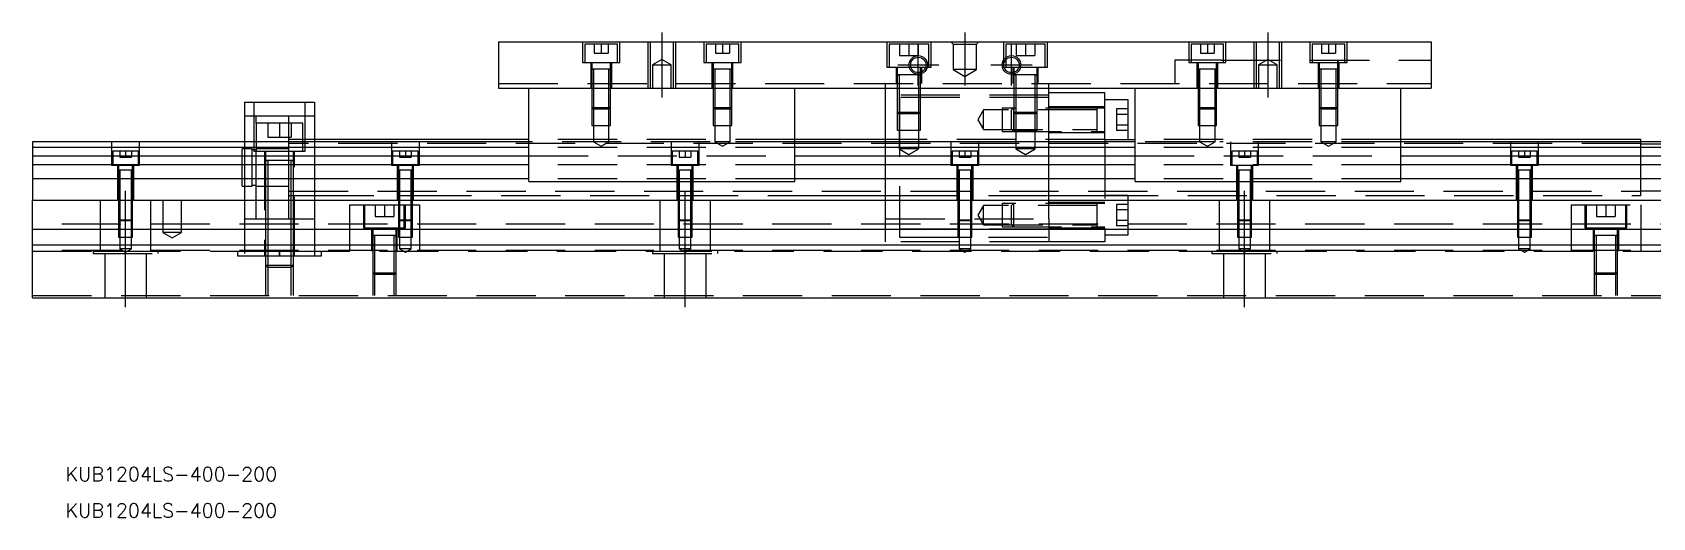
# Model space of a CAD drawing. Extents: x -12 to 551, y -281 to 102.
# Drawn here: x 0 to 347.5, y -280.9 to -176.7 of the extents above; entities that cross this region are included whole.
import ezdxf

# ---------------------------------------------------------------- set-up
doc = ezdxf.new("R2010")
doc.units = 0
doc.linetypes.add('CENTER', pattern=[50.8, 31.75, -6.35, 6.35, -6.35])
doc.linetypes.add('DASHED', pattern=[19.05, 12.7, -6.35])
doc.layers.get('0').update_dxf_attribs({"linetype": 'CONTINUOUS'})
doc.layers.add('CENTER', color=1, linetype='CENTER')
doc.styles.get("Standard").update_dxf_attribs({"font": 'txt.shx', "height": 3, "bigfont": 'bigfont.shx'})

# ---------------------------------------------------------------- blocks, each defined once
blk = doc.blocks.new('*U2')
at = {"color": 7, "linetype": 'CONTINUOUS'}
blk.add_text('KUB1204LS-400-200', height=3, dxfattribs=at).set_placement((7.11, -280.92))
blk = doc.blocks.new('*U3')
at = {"color": 7, "linetype": 'CONTINUOUS'}
blk.add_text('KUB1204LS-400-200', height=3, dxfattribs=at).set_placement((7.11, -273.12))

msp = doc.modelspace()

# ---------------------------------------------------------------- linework, layer by layer
at = {"color": 7, "linetype": 'CONTINUOUS'}
for p, q in [((100, -178.73), (100, -188.73)), ((100, -178.73), (300, -178.73)), ((300, -178.73), (300, -188.73)), ((100, -188.73), (300, -188.73)), ((106.5, -208.73), (106.5, -188.73)), ((163.5, -208.73), (163.5, -188.73)), ((183, -200.23), (183, -188.73)), ((218, -200.23), (218, -188.73)), ((230, -189.73), (218, -189.73)), ((230, -199.73), (230, -189.73)), ((236.5, -208.73), (236.5, -188.73)), ((293.5, -208.73), (293.5, -188.73)), ((45.5, -191.73), (45.5, -200.23)), ((45.5, -191.73), (60.5, -191.73)), ((60.5, -191.73), (60.5, -200.23)), ((235, -191.23), (230, -191.23)), ((235, -199.73), (235, -191.23)), ((106.5, -200.23), (0, -200.23)), ((0, -200.23), (0, -201.48)), ((0, -201.48), (0, -203.26)), ((106.5, -201.48), (0, -201.48)), ((106.5, -199.73), (60.5, -199.73)), ((183, -199.73), (163.5, -199.73)), ((236.5, -200.23), (163.5, -200.23)), ((236.5, -201.48), (163.5, -201.48)), ((230, -199.73), (236.5, -199.73)), ((345, -199.73), (293.5, -199.73)), ((400, -200.23), (293.5, -200.23)), ((400, -201.48), (293.5, -201.48)), ((345, -200.23), (345, -199.73)), ((0, -203.26), (106.5, -203.26)), ((0, -203.26), (0, -205.15)), ((163.5, -203.26), (236.5, -203.26)), ((293.5, -203.26), (400, -203.26)), ((0, -205.15), (0, -208.21)), ((106.5, -205.15), (0, -205.15)), ((106.5, -208.21), (0, -208.21)), ((0, -208.21), (0, -212.73)), ((236.5, -205.15), (163.5, -205.15)), ((236.5, -208.21), (163.5, -208.21)), ((400, -205.15), (293.5, -205.15)), ((400, -208.21), (293.5, -208.21)), ((106.5, -208.73), (163.5, -208.73)), ((236.5, -208.73), (293.5, -208.73)), ((0, -219.03), (0, -212.73)), ((0, -212.73), (400, -212.73)), ((400, -219.03), (0, -219.03)), ((0, -222.43), (0, -219.03)), ((0, -233.73), (0, -222.43)), ((400, -222.43), (0, -222.43)), ((0, -233.73), (400, -233.73))]:
    msp.add_line(p, q, dxfattribs=at)
at = {"color": 3, "linetype": 'DASHED'}
for p, q in [((118, -178.73), (118, -183.23)), ((125.5, -179.23), (118.5, -179.23)), ((118.5, -179.23), (118.5, -183.23)), ((120.5, -179.23), (120.5, -181.23)), ((122, -179.23), (122, -181.23)), ((123.5, -179.23), (123.5, -181.23)), ((125.5, -183.23), (125.5, -179.23)), ((126, -183.23), (126, -178.73)), ((132, -178.73), (132, -188.73)), ((132.5, -178.73), (132.5, -188.73)), ((137.5, -188.73), (137.5, -178.73)), ((138, -188.73), (138, -178.73)), ((144, -178.73), (144, -183.23)), ((151.5, -179.23), (144.5, -179.23)), ((144.5, -179.23), (144.5, -183.23)), ((146.5, -179.23), (146.5, -181.23)), ((148, -179.23), (148, -181.23)), ((149.5, -179.23), (149.5, -181.23)), ((151.5, -183.23), (151.5, -179.23)), ((152, -183.23), (152, -178.73)), ((183.25, -178.73), (183.25, -184.23)), ((192.25, -179.23), (183.75, -179.23)), ((183.75, -179.23), (183.75, -184.23)), ((186, -179.23), (186, -181.73)), ((188, -179.23), (188, -181.73)), ((190, -179.23), (190, -181.73)), ((192.25, -184.23), (192.25, -179.23)), ((192.75, -184.23), (192.75, -178.73)), ((197.5, -179.23), (197, -178.73)), ((197.5, -179.23), (197.5, -184.73)), ((197.5, -179.23), (202.5, -179.23)), ((202.5, -179.23), (203, -178.73)), ((202.5, -184.73), (202.5, -179.23)), ((208.25, -178.73), (208.25, -184.23)), ((217.25, -179.23), (208.75, -179.23)), ((208.75, -179.23), (208.75, -182.17)), ((211, -179.23), (211, -181.73)), ((213, -179.23), (213, -181.73)), ((215, -179.23), (215, -181.73)), ((217.25, -184.23), (217.25, -179.23)), ((217.75, -184.23), (217.75, -178.73)), ((248, -178.73), (248, -183.23)), ((255.5, -179.23), (248.5, -179.23)), ((248.5, -179.23), (248.5, -183.23)), ((250.5, -179.23), (250.5, -181.23)), ((252, -179.23), (252, -181.23)), ((253.5, -179.23), (253.5, -181.23)), ((255.5, -183.23), (255.5, -179.23)), ((256, -183.23), (256, -178.73)), ((262, -178.73), (262, -188.73)), ((262.5, -178.73), (262.5, -188.73)), ((267.5, -188.73), (267.5, -178.73)), ((268, -188.73), (268, -178.73)), ((274, -178.73), (274, -183.23)), ((281.5, -179.23), (274.5, -179.23)), ((274.5, -179.23), (274.5, -183.23)), ((276.5, -179.23), (276.5, -181.23)), ((278, -179.23), (278, -181.23)), ((279.5, -179.23), (279.5, -181.23)), ((281.5, -183.23), (281.5, -179.23)), ((282, -183.23), (282, -178.73)), ((118, -183.23), (126, -183.23)), ((119.75, -183.23), (119.75, -188.73)), ((120, -183.23), (120, -184.63)), ((120.5, -181.23), (122, -181.23)), ((122, -181.23), (123.5, -181.23)), ((124, -184.63), (124, -183.23)), ((124.25, -188.73), (124.25, -183.23)), ((135, -182.58), (133, -183.73)), ((133, -183.73), (135, -183.73)), ((133, -183.73), (133, -188.73)), ((137, -183.73), (135, -182.58)), ((135, -183.73), (137, -183.73)), ((137, -188.73), (137, -183.73)), ((144, -183.23), (152, -183.23)), ((145.75, -183.23), (145.75, -188.73)), ((146, -183.23), (146, -184.63)), ((146.5, -181.23), (148, -181.23)), ((148, -181.23), (149.5, -181.23)), ((150, -184.63), (150, -183.23)), ((150.25, -188.73), (150.25, -183.23)), ((186, -181.73), (188, -181.73)), ((188, -181.73), (190, -181.73)), ((208.75, -182.17), (208.75, -182.65)), ((208.75, -182.65), (208.75, -184.23)), ((211, -181.73), (213, -181.73)), ((213, -181.73), (215, -181.73)), ((255, -182.73), (245, -182.73)), ((245, -182.73), (245, -187.73)), ((248, -183.23), (256, -183.23)), ((249.75, -183.23), (249.75, -188.73)), ((250, -183.23), (250, -184.63)), ((250.5, -181.23), (252, -181.23)), ((252, -181.23), (253.5, -181.23)), ((254, -184.63), (254, -183.23)), ((254.25, -188.73), (254.25, -183.23)), ((255, -182.73), (300, -182.73)), ((265, -182.58), (263, -183.73)), ((263, -183.73), (265, -183.73)), ((263, -183.73), (263, -188.73)), ((267, -183.73), (265, -182.58)), ((265, -183.73), (267, -183.73)), ((267, -188.73), (267, -183.73)), ((274, -183.23), (282, -183.23)), ((275.75, -183.23), (275.75, -188.73)), ((276, -183.23), (276, -184.63)), ((276.5, -181.23), (278, -181.23)), ((278, -181.23), (279.5, -181.23)), ((280, -183.23), (280, -182.73)), ((280, -182.73), (280, -183.23)), ((280, -184.63), (280, -183.23)), ((280.25, -188.73), (280.25, -183.23)), ((120, -184.62), (120, -184.63)), ((120, -184.63), (120.22, -184.63)), ((120.22, -184.63), (120, -184.63)), ((120, -184.63), (120, -188.73)), ((120, -184.63), (120, -184.63)), ((123.78, -184.63), (120.22, -184.63)), ((120.35, -184.63), (120.35, -188.73)), ((123.65, -188.73), (123.65, -184.63)), ((123.78, -184.63), (124, -184.63)), ((124, -184.63), (123.78, -184.63)), ((124, -184.63), (124, -184.62)), ((124, -188.73), (124, -184.63)), ((124, -184.63), (124, -184.63)), ((146, -184.62), (146, -184.63)), ((146.22, -184.63), (146, -184.63)), ((146, -184.63), (146, -188.73)), ((146, -184.63), (146, -184.63)), ((149.78, -184.63), (146.22, -184.63)), ((146.35, -184.63), (146.35, -188.73)), ((149.65, -188.73), (149.65, -184.63)), ((150, -184.63), (149.78, -184.63)), ((150, -184.63), (150, -184.62)), ((150, -188.73), (150, -184.63)), ((150, -184.63), (150, -184.63)), ((183.25, -184.23), (192.75, -184.23)), ((185.25, -184.23), (185.25, -187.73)), ((185.5, -184.23), (185.5, -185.83)), ((185.5, -185.83), (185.76, -185.83)), ((185.76, -185.83), (185.5, -185.83)), ((185.5, -185.83), (185.5, -185.84)), ((185.5, -185.83), (185.5, -185.83)), ((185.5, -185.83), (185.5, -187.73)), ((190.01, -185.83), (185.76, -185.83)), ((185.9, -185.83), (185.9, -187.73)), ((190.24, -185.83), (190.01, -185.83)), ((190.1, -187.73), (190.1, -185.83)), ((190.24, -185.83), (190.5, -185.83)), ((190.5, -185.83), (190.24, -185.83)), ((190.5, -185.3), (190.5, -184.23)), ((190.5, -185.67), (190.5, -185.3)), ((190.5, -185.83), (190.5, -185.67)), ((190.5, -185.84), (190.5, -185.83)), ((190.5, -187.73), (190.5, -185.83)), ((190.5, -185.83), (190.5, -185.83)), ((190.75, -187.73), (190.75, -184.23)), ((202.5, -184.73), (197.5, -184.73)), ((197.5, -184.73), (200, -186.17)), ((200, -186.17), (202.5, -184.73)), ((208.25, -184.23), (217.75, -184.23)), ((210.25, -184.23), (210.25, -187.73)), ((210.5, -184.23), (210.5, -185.3)), ((210.5, -185.3), (210.5, -185.67)), ((210.5, -185.67), (210.5, -185.83)), ((210.5, -185.83), (210.76, -185.83)), ((210.76, -185.83), (210.5, -185.83)), ((210.5, -185.83), (210.5, -185.84)), ((210.5, -185.83), (210.5, -185.83)), ((210.5, -185.83), (210.5, -187.73)), ((215.24, -185.83), (210.76, -185.83)), ((210.9, -185.83), (210.9, -187.73)), ((215.1, -187.73), (215.1, -185.83)), ((215.24, -185.83), (215.5, -185.83)), ((215.5, -185.83), (215.24, -185.83)), ((215.5, -185.83), (215.5, -184.23)), ((215.5, -185.84), (215.5, -185.83)), ((215.5, -187.73), (215.5, -185.83)), ((215.5, -185.83), (215.5, -185.83)), ((215.75, -187.73), (215.75, -184.23)), ((250, -184.62), (250, -184.63)), ((250.22, -184.63), (250, -184.63)), ((250, -184.63), (250, -188.73)), ((250, -184.63), (250, -184.63)), ((253.78, -184.63), (250.22, -184.63)), ((250.35, -184.63), (250.35, -188.73)), ((253.65, -188.73), (253.65, -184.63)), ((254, -184.63), (253.78, -184.63)), ((254, -184.63), (254, -184.62)), ((254, -188.73), (254, -184.63)), ((254, -184.63), (254, -184.63)), ((276, -184.62), (276, -184.63)), ((280, -184.63), (276, -184.63)), ((276, -184.63), (276, -184.63)), ((276, -184.63), (276, -188.73)), ((276.35, -184.63), (276.35, -188.73)), ((279.65, -188.73), (279.65, -184.63)), ((280, -188.73), (280, -184.63)), ((100, -187.73), (300, -187.73)), ((120, -188.73), (120, -192.88)), ((120, -188.73), (120, -192.88)), ((120.35, -188.73), (120.35, -193.23)), ((123.65, -193.23), (123.65, -188.73)), ((124, -192.88), (124, -188.73)), ((124, -192.88), (124, -188.73)), ((146, -188.73), (146, -192.88)), ((146, -188.73), (146, -192.88)), ((146.35, -188.73), (146.35, -193.23)), ((149.65, -193.23), (149.65, -188.73)), ((150, -192.88), (150, -188.73)), ((150, -192.88), (150, -188.73)), ((183, -188.73), (183, -187.73)), ((218, -190.23), (183, -190.23)), ((185.5, -187.73), (185.5, -188.73)), ((185.5, -187.73), (185.5, -188.73)), ((185.5, -188.73), (185.5, -193.83)), ((185.5, -188.73), (185.5, -193.83)), ((185.9, -187.73), (185.9, -188.73)), ((185.9, -188.73), (185.9, -194.23)), ((218, -190.73), (186, -190.73)), ((186, -190.73), (186, -220.73)), ((190.1, -188.73), (190.1, -187.73)), ((190.1, -194.23), (190.1, -188.73)), ((190.5, -188.73), (190.5, -187.73)), ((190.5, -188.73), (190.5, -187.73)), ((190.5, -193.83), (190.5, -188.73)), ((190.5, -193.83), (190.5, -188.73)), ((210.5, -187.73), (210.5, -188.73)), ((210.5, -187.73), (210.5, -188.73)), ((210.5, -188.73), (210.5, -193.83)), ((210.5, -188.73), (210.5, -193.83)), ((210.9, -187.73), (210.9, -188.73)), ((210.9, -188.73), (210.9, -194.23)), ((215.1, -188.73), (215.1, -187.73)), ((215.1, -194.23), (215.1, -188.73)), ((215.5, -188.73), (215.5, -187.73)), ((215.5, -188.73), (215.5, -187.73)), ((215.5, -193.83), (215.5, -188.73)), ((215.5, -193.83), (215.5, -188.73)), ((218, -188.73), (218, -187.73)), ((250, -188.73), (250, -192.88)), ((250, -188.73), (250, -192.88)), ((250.35, -188.73), (250.35, -193.23)), ((253.65, -193.23), (253.65, -188.73)), ((254, -192.88), (254, -188.73)), ((254, -192.88), (254, -188.73)), ((276, -188.73), (276, -192.88)), ((276, -188.73), (276, -192.88)), ((276.35, -188.73), (276.35, -193.23)), ((279.65, -193.23), (279.65, -188.73)), ((280, -192.88), (280, -188.73)), ((280, -192.88), (280, -188.73)), ((47.5, -191.73), (47.5, -202.23)), ((58.5, -202.23), (58.5, -191.73)), ((120, -192.88), (124, -192.88)), ((120, -192.88), (120, -196.73)), ((120, -192.88), (120.35, -193.23)), ((123.65, -193.23), (120.35, -193.23)), ((120.35, -193.23), (120.35, -196.73)), ((123.65, -193.23), (124, -192.88)), ((123.65, -196.73), (123.65, -193.23)), ((124, -196.73), (124, -192.88)), ((146, -192.88), (150, -192.88)), ((146, -192.88), (146, -196.73)), ((146, -192.88), (146.35, -193.23)), ((149.65, -193.23), (146.35, -193.23)), ((146.35, -193.23), (146.35, -196.73)), ((149.65, -193.23), (150, -192.88)), ((149.65, -196.73), (149.65, -193.23)), ((150, -196.73), (150, -192.88)), ((185.5, -193.83), (188.5, -193.83)), ((185.5, -193.83), (185.5, -197.73)), ((185.5, -193.83), (185.9, -194.23)), ((188.5, -194.23), (185.9, -194.23)), ((185.9, -194.23), (185.9, -197.73)), ((188.5, -193.83), (190.5, -193.83)), ((190.1, -194.23), (188.5, -194.23)), ((190.1, -194.23), (190.5, -193.83)), ((190.1, -197.73), (190.1, -194.23)), ((190.5, -197.73), (190.5, -193.83)), ((204, -193.38), (202.79, -195.48)), ((204, -197.58), (204, -193.38)), ((228.4, -193.38), (204, -193.38)), ((208, -192.98), (208, -197.98)), ((230, -192.98), (208, -192.98)), ((210.4, -192.98), (210.4, -197.98)), ((210.5, -193.83), (211.5, -193.83)), ((210.5, -193.83), (210.5, -197.73)), ((210.5, -193.83), (210.9, -194.23)), ((211.5, -194.23), (210.9, -194.23)), ((210.9, -194.23), (210.9, -197.73)), ((211.5, -193.83), (215.5, -193.83)), ((215.1, -194.23), (211.5, -194.23)), ((215.1, -194.23), (215.5, -193.83)), ((215.1, -197.73), (215.1, -194.23)), ((215.5, -197.73), (215.5, -193.83)), ((230, -192.73), (218, -192.73)), ((228.4, -197.98), (228.4, -192.98)), ((232.5, -193.17), (232.5, -197.79)), ((235, -193.17), (232.5, -193.17)), ((235, -194.33), (232.5, -194.33)), ((250, -192.88), (254, -192.88)), ((250, -192.88), (250, -196.73)), ((250, -192.88), (250.35, -193.23)), ((253.65, -193.23), (250.35, -193.23)), ((250.35, -193.23), (250.35, -196.73)), ((253.65, -193.23), (254, -192.88)), ((253.9, -192.98), (253.65, -192.98)), ((253.65, -196.73), (253.65, -193.23)), ((254, -192.98), (253.9, -192.98)), ((254, -196.73), (254, -192.88)), ((276, -192.88), (280, -192.88)), ((276, -192.88), (276, -196.73)), ((276, -192.88), (276.35, -193.23)), ((279.65, -193.23), (276.35, -193.23)), ((276.35, -193.23), (276.35, -196.73)), ((279.65, -193.23), (280, -192.88)), ((279.65, -196.73), (279.65, -193.23)), ((280, -196.73), (280, -192.88)), ((48, -194.73), (45.5, -194.73)), ((48, -196.23), (48, -194.73)), ((55, -194.73), (48, -194.73)), ((58, -196.23), (48, -196.23)), ((48, -196.23), (48, -200.23)), ((50.5, -196.23), (50.5, -199.23)), ((53, -196.23), (53, -199.23)), ((55, -196.23), (55, -194.73)), ((60.5, -194.73), (55, -194.73)), ((55, -200.23), (55, -196.23)), ((55.5, -196.23), (55.5, -199.23)), ((58, -200.23), (58, -196.23)), ((120, -196.73), (124, -196.73)), ((120.35, -196.73), (120.35, -200.23)), ((123.65, -200.23), (123.65, -196.73)), ((146, -196.73), (150, -196.73)), ((146.35, -196.73), (146.35, -200.23)), ((149.65, -200.23), (149.65, -196.73)), ((185.5, -197.73), (190.5, -197.73)), ((185.9, -197.73), (185.9, -201.73)), ((190.1, -201.73), (190.1, -197.73)), ((202.79, -195.48), (204, -197.58)), ((204, -197.58), (228.4, -197.58)), ((208, -197.98), (230, -197.98)), ((210.5, -197.73), (215.5, -197.73)), ((210.9, -197.73), (210.9, -201.73)), ((215.1, -201.73), (215.1, -197.73)), ((235, -196.63), (232.5, -196.63)), ((235, -197.79), (232.5, -197.79)), ((250, -196.73), (254, -196.73)), ((250.35, -196.73), (250.35, -200.23)), ((253.65, -200.23), (253.65, -196.73)), ((276, -196.73), (280, -196.73)), ((276.35, -196.73), (276.35, -200.23)), ((279.65, -200.23), (279.65, -196.73)), ((17, -200.23), (17, -205.23)), ((23, -205.23), (23, -200.23)), ((45.5, -200.23), (45.5, -212.73)), ((48, -200.23), (48, -202.23)), ((50.5, -199.23), (53, -199.23)), ((53, -199.23), (55.5, -199.23)), ((58, -199.73), (55, -199.73)), ((55, -202.23), (55, -200.23)), ((345, -200.61), (55, -200.61)), ((60.5, -199.73), (58, -199.73)), ((58, -202.23), (58, -200.23)), ((60.5, -200.23), (60.5, -212.73)), ((77, -200.23), (77, -205.23)), ((83, -205.23), (83, -200.23)), ((163.5, -199.73), (106.5, -199.73)), ((145.35, -200.23), (106.5, -200.23)), ((163.5, -201.48), (106.5, -201.48)), ((123.65, -200.23), (120.35, -200.23)), ((120.35, -200.23), (122, -201.18)), ((122, -201.18), (123.65, -200.23)), ((137, -200.23), (137, -205.23)), ((143, -205.23), (143, -200.23)), ((149.65, -200.23), (146.35, -200.23)), ((146.35, -200.23), (148, -201.18)), ((148, -201.18), (149.65, -200.23)), ((163.5, -200.23), (148.65, -200.23)), ((186, -199.73), (183, -199.73)), ((183, -208.73), (183, -200.23)), ((230, -199.73), (186, -199.73)), ((197, -200.23), (197, -205.23)), ((203, -205.23), (203, -200.23)), ((218, -198.23), (230, -198.23)), ((218, -208.73), (218, -200.23)), ((230, -199.73), (230, -221.73)), ((293.5, -199.73), (236.5, -199.73)), ((251.35, -200.23), (236.5, -200.23)), ((293.5, -201.48), (236.5, -201.48)), ((253.65, -200.23), (250.35, -200.23)), ((250.35, -200.23), (252, -201.18)), ((252, -201.18), (253.65, -200.23)), ((293.5, -200.23), (254.65, -200.23)), ((257, -200.23), (257, -205.23)), ((263, -205.23), (263, -200.23)), ((279.65, -200.23), (276.35, -200.23)), ((276.35, -200.23), (278, -201.18)), ((278, -201.18), (279.65, -200.23)), ((317, -200.23), (317, -205.23)), ((323, -205.23), (323, -200.23)), ((345, -205.73), (345, -200.23)), ((350, -200.73), (345, -200.73)), ((22.75, -202.23), (17.25, -202.23)), ((17.25, -202.23), (17.25, -205.23)), ((18.75, -202.23), (18.75, -203.53)), ((18.75, -203.53), (20, -203.53)), ((20, -202.23), (20, -203.53)), ((20, -203.53), (21.25, -203.53)), ((21.25, -202.23), (21.25, -203.53)), ((22.75, -205.23), (22.75, -202.23)), ((45, -205.73), (45, -201.73)), ((45.5, -201.73), (45, -201.73)), ((47.1, -201.73), (45.5, -201.73)), ((47.1, -205.73), (47.1, -201.73)), ((48, -201.93), (47.1, -201.93)), ((47.5, -202.23), (58.5, -202.23)), ((55, -201.73), (48, -201.73)), ((48, -205.73), (48, -202.23)), ((49.75, -202.23), (49.75, -224.73)), ((50, -202.23), (50, -204.23)), ((50, -204.22), (50, -204.23)), ((50, -204.23), (50.35, -204.23)), ((50.35, -204.23), (50, -204.23)), ((50, -204.23), (50, -204.23)), ((50, -204.23), (50, -212.73)), ((55.65, -204.23), (50.35, -204.23)), ((50.5, -204.23), (50.5, -212.73)), ((55, -204.23), (55, -202.23)), ((55, -205.73), (55, -204.23)), ((55.5, -212.73), (55.5, -204.23)), ((55.65, -204.23), (56, -204.23)), ((56, -204.23), (55.65, -204.23)), ((56, -204.23), (56, -202.23)), ((56, -204.23), (56, -204.22)), ((56, -204.23), (56, -204.23)), ((56, -212.73), (56, -204.23)), ((56.25, -224.73), (56.25, -202.23)), ((82.75, -202.23), (77.25, -202.23)), ((77.25, -202.23), (77.25, -205.23)), ((78.75, -202.23), (78.75, -203.53)), ((78.75, -203.53), (80, -203.53)), ((80, -202.23), (80, -203.53)), ((80, -203.53), (81.25, -203.53)), ((81.25, -202.23), (81.25, -203.53)), ((82.75, -205.23), (82.75, -202.23)), ((106.5, -203.26), (163.5, -203.26)), ((142.75, -202.23), (137.25, -202.23)), ((137.25, -202.23), (137.25, -205.23)), ((138.75, -202.23), (138.75, -203.53)), ((138.75, -203.53), (140, -203.53)), ((140, -202.23), (140, -203.53)), ((140, -203.53), (141.25, -203.53)), ((141.25, -202.23), (141.25, -203.53)), ((142.75, -205.23), (142.75, -202.23)), ((190.1, -201.73), (185.9, -201.73)), ((185.9, -201.73), (188, -202.94)), ((188, -202.94), (190.1, -201.73)), ((202.75, -202.23), (197.25, -202.23)), ((197.25, -202.23), (197.25, -205.23)), ((198.75, -202.23), (198.75, -203.53)), ((198.75, -203.53), (200, -203.53)), ((200, -202.23), (200, -203.53)), ((200, -203.53), (201.25, -203.53)), ((201.25, -202.23), (201.25, -203.53)), ((202.75, -205.23), (202.75, -202.23)), ((215.1, -201.73), (210.9, -201.73)), ((210.9, -201.73), (213, -202.94)), ((213, -202.94), (215.1, -201.73)), ((236.5, -203.26), (293.5, -203.26)), ((262.75, -202.23), (257.25, -202.23)), ((257.25, -202.23), (257.25, -205.23)), ((258.75, -202.23), (258.75, -203.53)), ((258.75, -203.53), (260, -203.53)), ((260, -202.23), (260, -203.53)), ((260, -203.53), (261.25, -203.53)), ((261.25, -202.23), (261.25, -203.53)), ((262.75, -205.23), (262.75, -202.23)), ((322.75, -202.23), (317.25, -202.23)), ((317.25, -202.23), (317.25, -205.23)), ((318.75, -202.23), (318.75, -203.53)), ((318.75, -203.53), (320, -203.53)), ((320, -202.23), (320, -203.53)), ((320, -203.53), (321.25, -203.53)), ((321.25, -202.23), (321.25, -203.53)), ((322.75, -205.23), (322.75, -202.23)), ((17, -205.23), (23, -205.23)), ((18.25, -205.23), (18.25, -212.73)), ((18.5, -205.23), (18.5, -206.23)), ((18.5, -206.22), (18.5, -206.23)), ((18.5, -206.23), (21.5, -206.23)), ((18.5, -206.23), (18.5, -206.24)), ((18.5, -206.23), (18.5, -212.73)), ((18.75, -206.23), (18.75, -212.73)), ((21.25, -212.73), (21.25, -206.23)), ((21.5, -206.23), (21.5, -205.23)), ((21.5, -206.23), (21.5, -206.22)), ((21.5, -206.24), (21.5, -206.23)), ((21.5, -212.73), (21.5, -206.23)), ((21.75, -212.73), (21.75, -205.23)), ((45, -209.73), (45, -205.73)), ((47.1, -209.73), (47.1, -205.73)), ((48, -212.73), (48, -205.73)), ((55, -212.73), (55, -205.73)), ((77, -205.23), (83, -205.23)), ((78.25, -205.23), (78.25, -212.73)), ((78.5, -205.23), (78.5, -206.23)), ((78.5, -206.22), (78.5, -206.23)), ((78.5, -206.23), (81.5, -206.23)), ((78.5, -206.23), (78.5, -206.24)), ((78.5, -206.23), (78.5, -212.73)), ((78.75, -206.23), (78.75, -212.73)), ((81.25, -212.73), (81.25, -206.23)), ((81.5, -206.23), (81.5, -205.23)), ((81.5, -206.23), (81.5, -206.22)), ((81.5, -206.24), (81.5, -206.23)), ((81.5, -212.73), (81.5, -206.23)), ((81.75, -212.73), (81.75, -205.23)), ((163.5, -205.15), (106.5, -205.15)), ((163.5, -208.21), (106.5, -208.21)), ((137, -205.23), (143, -205.23)), ((138.25, -205.23), (138.25, -212.73)), ((138.5, -205.23), (138.5, -206.23)), ((138.5, -206.22), (138.5, -206.23)), ((138.5, -206.23), (141.5, -206.23)), ((138.5, -206.23), (138.5, -206.24)), ((138.5, -206.23), (138.5, -212.73)), ((138.75, -206.23), (138.75, -212.73)), ((141.25, -212.73), (141.25, -206.23)), ((141.5, -206.23), (141.5, -205.23)), ((141.5, -206.23), (141.5, -206.22)), ((141.5, -206.24), (141.5, -206.23)), ((141.5, -212.73), (141.5, -206.23)), ((141.75, -212.73), (141.75, -205.23)), ((197, -205.23), (203, -205.23)), ((198.25, -205.23), (198.25, -212.73)), ((198.5, -205.23), (198.5, -206.23)), ((198.5, -206.22), (198.5, -206.23)), ((198.5, -206.23), (201.5, -206.23)), ((198.5, -206.23), (198.5, -206.24)), ((198.5, -206.23), (198.5, -212.73)), ((198.75, -206.23), (198.75, -212.73)), ((201.25, -212.73), (201.25, -206.23)), ((201.5, -206.23), (201.5, -205.23)), ((201.5, -206.23), (201.5, -206.22)), ((201.5, -206.24), (201.5, -206.23)), ((201.5, -212.73), (201.5, -206.23)), ((201.75, -212.73), (201.75, -205.23)), ((293.5, -205.15), (236.5, -205.15)), ((293.5, -208.21), (236.5, -208.21)), ((257, -205.23), (263, -205.23)), ((258.25, -205.23), (258.25, -212.73)), ((258.5, -205.23), (258.5, -206.23)), ((258.5, -206.22), (258.5, -206.23)), ((258.5, -206.23), (261.5, -206.23)), ((258.5, -206.23), (258.5, -206.24)), ((258.5, -206.23), (258.5, -212.73)), ((258.75, -206.23), (258.75, -212.73)), ((261.25, -212.73), (261.25, -206.23)), ((261.5, -206.23), (261.5, -205.23)), ((261.5, -206.23), (261.5, -206.22)), ((261.5, -206.24), (261.5, -206.23)), ((261.5, -212.73), (261.5, -206.23)), ((261.75, -212.73), (261.75, -205.23)), ((317, -205.23), (323, -205.23)), ((318.25, -205.23), (318.25, -212.73)), ((318.5, -205.23), (318.5, -206.23)), ((318.5, -206.22), (318.5, -206.23)), ((318.5, -206.23), (321.5, -206.23)), ((318.5, -206.23), (318.5, -206.24)), ((318.5, -206.23), (318.5, -212.73)), ((318.75, -206.23), (318.75, -212.73)), ((321.25, -212.73), (321.25, -206.23)), ((321.5, -206.23), (321.5, -205.23)), ((321.5, -206.23), (321.5, -206.22)), ((321.5, -206.24), (321.5, -206.23)), ((321.5, -212.73), (321.5, -206.23)), ((321.75, -212.73), (321.75, -205.23)), ((345, -211.73), (345, -205.73)), ((45, -209.73), (45.5, -209.73)), ((45.5, -209.73), (47.1, -209.73)), ((47.1, -209.53), (48, -209.53)), ((48, -209.73), (50, -209.73)), ((50, -209.73), (50.5, -209.73)), ((50.5, -209.73), (55, -209.73)), ((55, -210.86), (345, -210.86)), ((55, -211.73), (55.5, -211.73)), ((55.5, -211.73), (56, -211.73)), ((56, -211.73), (60.5, -211.73)), ((60.5, -211.73), (78.5, -211.73)), ((78.5, -211.73), (78.75, -211.73)), ((78.75, -211.73), (81.25, -211.73)), ((81.25, -211.73), (81.5, -211.73)), ((81.5, -211.73), (168.5, -211.73)), ((168.5, -211.73), (168.75, -211.73)), ((168.75, -211.73), (171.25, -211.73)), ((171.25, -211.73), (171.5, -211.73)), ((171.5, -211.73), (183, -211.73)), ((183, -212.73), (183, -208.73)), ((183, -211.73), (186, -211.73)), ((186, -211.73), (218, -211.73)), ((186, -211.73), (218, -211.73)), ((218, -212.73), (218, -208.73)), ((218, -211.73), (228.5, -211.73)), ((218, -211.73), (228.5, -211.73)), ((228.5, -211.73), (228.75, -211.73)), ((228.5, -211.73), (228.75, -211.73)), ((228.75, -211.73), (230, -211.73)), ((228.75, -211.73), (345, -211.73)), ((235, -211.73), (230, -211.73)), ((235, -220.23), (235, -211.73)), ((345, -210.73), (350, -210.73)), ((14.64, -223.73), (14.64, -212.73)), ((18.5, -212.73), (18.5, -216.98)), ((18.5, -212.73), (18.5, -216.98)), ((18.75, -212.73), (18.75, -217.23)), ((21.25, -217.23), (21.25, -212.73)), ((21.5, -216.98), (21.5, -212.73)), ((21.5, -216.98), (21.5, -212.73)), ((25.36, -212.73), (25.36, -223.73)), ((28, -212.73), (28, -219.73)), ((32, -219.73), (32, -212.73)), ((45.5, -212.73), (45.5, -219.03)), ((48, -216.73), (48, -212.73)), ((50, -212.73), (50, -219.03)), ((50.5, -212.73), (50.5, -219.03)), ((55, -216.73), (55, -212.73)), ((55.5, -219.03), (55.5, -212.73)), ((56, -219.03), (56, -212.73)), ((60.5, -212.73), (60.5, -219.03)), ((68, -213.73), (78.5, -213.73)), ((68, -213.73), (68, -219.03)), ((71, -213.73), (71, -218.73)), ((71.25, -213.73), (71.25, -218.73)), ((73.5, -213.73), (73.5, -216.23)), ((75.5, -213.73), (75.5, -216.23)), ((77.5, -213.73), (77.5, -216.23)), ((78.5, -212.73), (78.5, -216.98)), ((78.5, -212.73), (78.5, -216.98)), ((78.5, -213.73), (78.75, -213.73)), ((78.75, -212.73), (78.75, -217.23)), ((78.75, -213.73), (81.25, -213.73)), ((79.75, -217.23), (79.75, -213.73)), ((80, -218.73), (80, -213.73)), ((81.25, -217.23), (81.25, -212.73)), ((81.25, -213.73), (81.5, -213.73)), ((81.5, -216.98), (81.5, -212.73)), ((81.5, -216.98), (81.5, -212.73)), ((81.5, -213.73), (83, -213.73)), ((83, -213.73), (83, -219.03)), ((134.64, -223.73), (134.64, -212.73)), ((138.5, -212.73), (138.5, -216.98)), ((138.5, -212.73), (138.5, -216.98)), ((138.75, -212.73), (138.75, -217.23)), ((141.25, -217.23), (141.25, -212.73)), ((141.5, -216.98), (141.5, -212.73)), ((141.5, -216.98), (141.5, -212.73)), ((145.36, -212.73), (145.36, -223.73)), ((183, -216.73), (183, -212.73)), ((198.5, -212.73), (198.5, -216.98)), ((198.5, -212.73), (198.5, -216.98)), ((198.75, -212.73), (198.75, -217.23)), ((201.25, -217.23), (201.25, -212.73)), ((201.5, -216.98), (201.5, -212.73)), ((201.5, -216.98), (201.5, -212.73)), ((204, -213.88), (202.79, -215.98)), ((204, -218.08), (204, -213.88)), ((228.4, -213.88), (204, -213.88)), ((208, -213.48), (208, -218.48)), ((230, -213.48), (208, -213.48)), ((210.4, -213.48), (210.4, -218.48)), ((218, -216.73), (218, -212.73)), ((230, -213.23), (218, -213.23)), ((228.4, -218.48), (228.4, -213.48)), ((232.5, -213.67), (232.5, -218.29)), ((235, -213.67), (232.5, -213.67)), ((235, -214.83), (232.5, -214.83)), ((254.64, -223.73), (254.64, -212.73)), ((258.5, -212.73), (258.5, -216.98)), ((258.5, -212.73), (258.5, -216.98)), ((258.75, -212.73), (258.75, -217.23)), ((261.25, -217.23), (261.25, -212.73)), ((261.5, -216.98), (261.5, -212.73)), ((261.5, -216.98), (261.5, -212.73)), ((265.36, -212.73), (265.36, -223.73)), ((318.5, -212.73), (318.5, -216.98)), ((318.5, -212.73), (318.5, -216.98)), ((318.75, -212.73), (318.75, -217.23)), ((321.25, -217.23), (321.25, -212.73)), ((321.5, -216.98), (321.5, -212.73)), ((321.5, -216.98), (321.5, -212.73)), ((330, -213.73), (345, -213.73)), ((330, -213.73), (330, -219.03)), ((333, -213.73), (333, -218.73)), ((333.25, -213.73), (333.25, -218.73)), ((335.5, -213.73), (335.5, -216.23)), ((337.5, -213.73), (337.5, -216.23)), ((339.5, -213.73), (339.5, -216.23)), ((341.75, -218.73), (341.75, -213.73)), ((342, -218.73), (342, -213.73)), ((345, -213.73), (345, -219.03)), ((400, -217.88), (0, -217.88)), ((18.5, -216.98), (21.5, -216.98)), ((18.5, -216.98), (18.5, -219.03)), ((18.5, -216.98), (18.75, -217.23)), ((21.25, -217.23), (18.75, -217.23)), ((18.75, -217.23), (18.75, -220.73)), ((21.25, -217.23), (21.5, -216.98)), ((21.25, -220.73), (21.25, -217.23)), ((21.5, -219.03), (21.5, -216.98)), ((45.5, -216.73), (48, -216.73)), ((48, -216.73), (50, -216.73)), ((50, -216.73), (50.5, -216.73)), ((50.5, -216.73), (55, -216.73)), ((55, -216.73), (60.5, -216.73)), ((71, -218.73), (80, -218.73)), ((72.75, -218.73), (72.75, -223.73)), ((73, -218.73), (73, -219.03)), ((73.5, -216.23), (75.5, -216.23)), ((75.5, -216.23), (77.5, -216.23)), ((78, -219.03), (78, -218.73)), ((78.25, -223.73), (78.25, -218.73)), ((78.5, -216.98), (81.5, -216.98)), ((78.5, -216.98), (78.5, -219.03)), ((78.5, -216.98), (78.75, -217.23)), ((81.25, -217.23), (78.75, -217.23)), ((78.75, -217.23), (78.75, -220.73)), ((79.75, -218.73), (79.75, -217.23)), ((81.25, -217.23), (81.5, -216.98)), ((81.25, -220.73), (81.25, -217.23)), ((81.5, -219.03), (81.5, -216.98)), ((138.5, -216.98), (141.5, -216.98)), ((138.5, -216.98), (138.5, -219.03)), ((138.5, -216.98), (138.75, -217.23)), ((141.25, -217.23), (138.75, -217.23)), ((138.75, -217.23), (138.75, -220.73)), ((141.25, -217.23), (141.5, -216.98)), ((141.25, -220.73), (141.25, -217.23)), ((141.5, -219.03), (141.5, -216.98)), ((183, -216.73), (218, -216.73)), ((183, -219.03), (183, -216.73)), ((198.5, -216.98), (201.5, -216.98)), ((198.5, -216.98), (198.5, -219.03)), ((198.5, -216.98), (198.75, -217.23)), ((201.25, -217.23), (198.75, -217.23)), ((198.75, -217.23), (198.75, -220.73)), ((201.25, -217.23), (201.5, -216.98)), ((201.25, -220.73), (201.25, -217.23)), ((201.5, -219.03), (201.5, -216.98)), ((202.79, -215.98), (204, -218.08)), ((204, -218.08), (228.4, -218.08)), ((208, -218.48), (230, -218.48)), ((218, -216.73), (218, -219.03)), ((218, -218.73), (230, -218.73)), ((235, -217.13), (232.5, -217.13)), ((235, -218.29), (232.5, -218.29)), ((258.5, -216.98), (261.5, -216.98)), ((258.5, -216.98), (258.5, -219.03)), ((258.5, -216.98), (258.75, -217.23)), ((261.25, -217.23), (258.75, -217.23)), ((258.75, -217.23), (258.75, -220.73)), ((261.25, -217.23), (261.5, -216.98)), ((261.25, -220.73), (261.25, -217.23)), ((261.5, -219.03), (261.5, -216.98)), ((318.5, -216.98), (321.5, -216.98)), ((318.5, -216.98), (318.5, -219.03)), ((318.5, -216.98), (318.75, -217.23)), ((321.25, -217.23), (318.75, -217.23)), ((318.75, -217.23), (318.75, -220.73)), ((321.25, -217.23), (321.5, -216.98)), ((321.25, -220.73), (321.25, -217.23)), ((321.5, -219.03), (321.5, -216.98)), ((333, -218.73), (342, -218.73)), ((334.75, -218.73), (334.75, -223.73)), ((335, -218.73), (335, -219.03)), ((335.5, -216.23), (337.5, -216.23)), ((337.5, -216.23), (339.5, -216.23)), ((340, -219.03), (340, -218.73)), ((340.25, -223.73), (340.25, -218.73)), ((18.5, -219.03), (18.5, -220.73)), ((18.5, -220.73), (21.5, -220.73)), ((18.75, -220.73), (18.75, -223.23)), ((21.25, -223.23), (21.25, -220.73)), ((21.5, -220.73), (21.5, -219.03)), ((32, -219.73), (28, -219.73)), ((28, -219.73), (30, -220.88)), ((30, -220.88), (32, -219.73)), ((45.5, -219.03), (45.5, -222.43)), ((50, -219.03), (50, -222.43)), ((50.5, -219.03), (50.5, -222.43)), ((55.5, -222.43), (55.5, -219.03)), ((56, -222.43), (56, -219.03)), ((60.5, -219.03), (60.5, -222.43)), ((68, -219.03), (68, -222.43)), ((73, -219.03), (73, -220.33)), ((73, -220.33), (73.26, -220.33)), ((73.26, -220.33), (73, -220.33)), ((73, -220.33), (73, -220.34)), ((73, -220.33), (73, -220.33)), ((73, -220.33), (73, -222.43)), ((77.74, -220.33), (73.26, -220.33)), ((73.4, -220.33), (73.4, -222.43)), ((77.6, -222.43), (77.6, -220.33)), ((77.74, -220.33), (78, -220.33)), ((78, -220.33), (77.74, -220.33)), ((78, -220.33), (78, -219.03)), ((78, -220.34), (78, -220.33)), ((78, -222.43), (78, -220.33)), ((78, -220.33), (78, -220.33)), ((78.5, -219.03), (78.5, -220.73)), ((78.5, -220.73), (81.5, -220.73)), ((78.75, -220.73), (78.75, -223.23)), ((81.25, -223.23), (81.25, -220.73)), ((81.5, -220.73), (81.5, -219.03)), ((83, -219.03), (83, -222.43)), ((138.5, -219.03), (138.5, -220.73)), ((138.5, -220.73), (141.5, -220.73)), ((138.75, -220.73), (138.75, -223.23)), ((141.25, -223.23), (141.25, -220.73)), ((141.5, -220.73), (141.5, -219.03)), ((218, -219.01), (183, -219.01)), ((183, -221.73), (183, -219.03)), ((218, -221.73), (183, -221.73)), ((186, -220.73), (218, -220.73)), ((198.5, -219.03), (198.5, -220.73)), ((198.5, -220.73), (201.5, -220.73)), ((198.75, -220.73), (198.75, -223.23)), ((201.25, -223.23), (201.25, -220.73)), ((201.5, -220.73), (201.5, -219.03)), ((218, -219.03), (218, -221.73)), ((230, -221.73), (218, -221.73)), ((230, -220.23), (235, -220.23)), ((258.5, -219.03), (258.5, -220.73)), ((258.5, -220.73), (261.5, -220.73)), ((258.75, -220.73), (258.75, -223.23)), ((261.25, -223.23), (261.25, -220.73)), ((261.5, -220.73), (261.5, -219.03)), ((318.5, -219.03), (318.5, -220.73)), ((318.5, -220.73), (321.5, -220.73)), ((318.75, -220.73), (318.75, -223.23)), ((321.25, -223.23), (321.25, -220.73)), ((321.5, -220.73), (321.5, -219.03)), ((330, -219.03), (330, -222.43)), ((335, -219.03), (335, -220.33)), ((335, -220.33), (335.26, -220.33)), ((335.26, -220.33), (335, -220.33)), ((335, -220.33), (335, -220.33)), ((335, -220.33), (335, -222.43)), ((335, -220.33), (335, -220.34)), ((339.74, -220.33), (335.26, -220.33)), ((335.4, -220.33), (335.4, -222.43)), ((339.6, -222.43), (339.6, -220.33)), ((339.74, -220.33), (340, -220.33)), ((340, -220.33), (339.74, -220.33)), ((340, -220.33), (340, -219.03)), ((340, -222.43), (340, -220.33)), ((340, -220.33), (340, -220.33)), ((340, -220.34), (340, -220.33)), ((345, -219.03), (345, -222.43)), ((400, -223.58), (0, -223.58)), ((0, -223.73), (44.64, -223.73)), ((13, -223.73), (27, -223.73)), ((13, -223.73), (13, -224.23)), ((13, -224.23), (27, -224.23)), ((15.5, -224.23), (15.5, -233.73)), ((21.25, -223.23), (18.75, -223.23)), ((18.75, -223.23), (20, -223.95)), ((20, -223.95), (21.25, -223.23)), ((24.5, -233.73), (24.5, -224.23)), ((27, -224.23), (27, -223.73)), ((44, -223.73), (44, -224.73)), ((44, -224.73), (53, -224.73)), ((44.64, -223.73), (55.36, -223.73)), ((45.5, -222.43), (45.5, -223.73)), ((45.5, -223.73), (45.5, -224.23)), ((50, -222.43), (50, -223.73)), ((50, -223.73), (50, -224.73)), ((50, -224.73), (50, -226.73)), ((50, -224.73), (50, -226.73)), ((50.5, -222.43), (50.5, -223.73)), ((50.5, -223.73), (50.5, -224.73)), ((50.5, -224.73), (50.5, -227.23)), ((53, -223.73), (53, -224.73)), ((53, -224.73), (53, -223.73)), ((53, -224.73), (62, -224.73)), ((55.36, -223.73), (344.64, -223.73)), ((55.5, -223.73), (55.5, -222.43)), ((55.5, -224.73), (55.5, -223.73)), ((55.5, -227.23), (55.5, -224.73)), ((56, -223.73), (56, -222.43)), ((56, -224.73), (56, -223.73)), ((56, -226.73), (56, -224.73)), ((56, -226.73), (56, -224.73)), ((60.5, -222.43), (60.5, -224.73)), ((62, -224.73), (62, -223.73)), ((68, -222.43), (68, -223.73)), ((73, -222.43), (73, -223.73)), ((73, -223.73), (73, -228.33)), ((73, -223.73), (73, -228.33)), ((73.4, -222.43), (73.4, -223.73)), ((73.4, -223.73), (73.4, -228.73)), ((77.6, -223.73), (77.6, -222.43)), ((77.6, -228.73), (77.6, -223.73)), ((78, -223.73), (78, -222.43)), ((78, -228.33), (78, -223.73)), ((78, -228.33), (78, -223.73)), ((81.25, -223.23), (78.75, -223.23)), ((78.75, -223.23), (80, -223.95)), ((80, -223.95), (81.25, -223.23)), ((83, -222.43), (83, -223.73)), ((133, -223.73), (147, -223.73)), ((133, -223.73), (133, -224.23)), ((133, -224.23), (147, -224.23)), ((135.5, -224.23), (135.5, -233.73)), ((141.25, -223.23), (138.75, -223.23)), ((138.75, -223.23), (140, -223.95)), ((140, -223.95), (141.25, -223.23)), ((144.5, -233.73), (144.5, -224.23)), ((147, -224.23), (147, -223.73)), ((201.25, -223.23), (198.75, -223.23)), ((198.75, -223.23), (200, -223.95)), ((200, -223.95), (201.25, -223.23)), ((253, -223.73), (267, -223.73)), ((253, -223.73), (253, -224.23)), ((253, -224.23), (267, -224.23)), ((255.5, -224.23), (255.5, -233.73)), ((261.25, -223.23), (258.75, -223.23)), ((258.75, -223.23), (260, -223.95)), ((260, -223.95), (261.25, -223.23)), ((264.5, -233.73), (264.5, -224.23)), ((267, -224.23), (267, -223.73)), ((321.25, -223.23), (318.75, -223.23)), ((318.75, -223.23), (320, -223.95)), ((320, -223.95), (321.25, -223.23)), ((330, -222.43), (330, -223.73)), ((335, -222.43), (335, -223.73)), ((335, -223.73), (335, -228.33)), ((335, -223.73), (335, -228.33)), ((335.4, -222.43), (335.4, -223.73)), ((335.4, -223.73), (335.4, -228.73)), ((339.6, -223.73), (339.6, -222.43)), ((339.6, -228.73), (339.6, -223.73)), ((340, -223.73), (340, -222.43)), ((340, -228.33), (340, -223.73)), ((340, -228.33), (340, -223.73)), ((344.64, -223.73), (355.36, -223.73)), ((345, -222.43), (345, -223.73)), ((50, -226.73), (56, -226.73)), ((50, -226.73), (50, -233.23)), ((50, -226.73), (50.5, -227.23)), ((55.5, -227.23), (50.5, -227.23)), ((50.5, -227.23), (50.5, -233.23)), ((55.5, -227.23), (56, -226.73)), ((55.5, -233.23), (55.5, -227.23)), ((56, -233.23), (56, -226.73)), ((73, -228.33), (78, -228.33)), ((73, -228.33), (73, -233.23)), ((73, -228.33), (73.4, -228.73)), ((77.6, -228.73), (73.4, -228.73)), ((73.4, -228.73), (73.4, -233.23)), ((77.6, -228.73), (78, -228.33)), ((77.6, -233.23), (77.6, -228.73)), ((78, -233.23), (78, -228.33)), ((335, -228.33), (340, -228.33)), ((335, -228.33), (335, -233.23)), ((335, -228.33), (335.4, -228.73)), ((339.6, -228.73), (335.4, -228.73)), ((335.4, -228.73), (335.4, -233.23)), ((339.6, -228.73), (340, -228.33)), ((339.6, -233.23), (339.6, -228.73)), ((340, -233.23), (340, -228.33)), ((0, -233.23), (400, -233.23))]:
    msp.add_line(p, q, dxfattribs=at)
at = {"color": 3, "linetype": 'CONTINUOUS'}
for p, q in [((210.4, -192.98), (210, -193.38)), ((210, -197.58), (210, -193.38)), ((210.4, -197.98), (210, -197.58)), ((210.4, -213.48), (210, -213.88)), ((210, -218.08), (210, -213.88)), ((210.4, -218.48), (210, -218.08))]:
    msp.add_line(p, q, dxfattribs=at)
for centre in [(190, -183.73), (210, -183.73)]:
    msp.add_circle(centre, 2, dxfattribs=at)
at = {"color": 7, "linetype": 'CONTINUOUS'}
for centre in [(190, -183.73), (210, -183.73)]:
    msp.add_circle(centre, 1.65, dxfattribs=at)
at = {"layer": 'CENTER', "color": 1, "linetype": 'CENTER'}
for p, q in [((135, -176.73), (135, -190.73)), ((200, -176.73), (200, -188.17)), ((265, -176.73), (265, -190.73)), ((190, -188.13), (190, -179.33)), ((210, -188.13), (210, -179.33)), ((185.6, -183.73), (194.4, -183.73)), ((205.6, -183.73), (214.4, -183.73)), ((20, -235.73), (20, -210.73)), ((140, -235.73), (140, -210.73)), ((260, -235.73), (260, -210.73))]:
    msp.add_line(p, q, dxfattribs=at)

# ---------------------------------------------------------------- block references
at = {"color": 7, "linetype": 'CONTINUOUS'}
for name in ['*U3', '*U2']:
    msp.add_blockref(name, (0, 0), dxfattribs=at)

doc.saveas('drawing.dxf')
